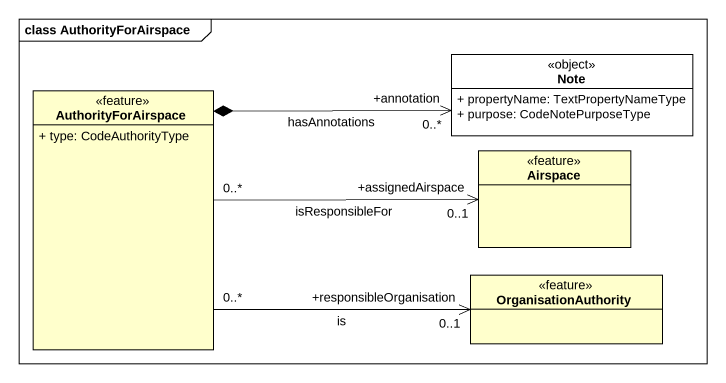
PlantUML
@startuml
mainframe class AuthorityForAirspace
hide circle
hide empty members
skinparam classAttributeIconSize 0
class "Note" as Note_ <<object>> #FFFFFF {
  + propertyName: TextPropertyNameType
  + purpose: CodeNotePurposeType
}
class AuthorityForAirspace <<feature>> {
  + type: CodeAuthorityType
}
class Airspace <<feature>>
class OrganisationAuthority <<feature>>
AuthorityForAirspace *-right-> "+annotation\n0..*" Note_ : hasAnnotations
AuthorityForAirspace "0..*" -right-> "+assignedAirspace\n0..1" Airspace : isResponsibleFor
AuthorityForAirspace "0..*" -right-> "+responsibleOrganisation\n0..1" OrganisationAuthority : is
@enduml
